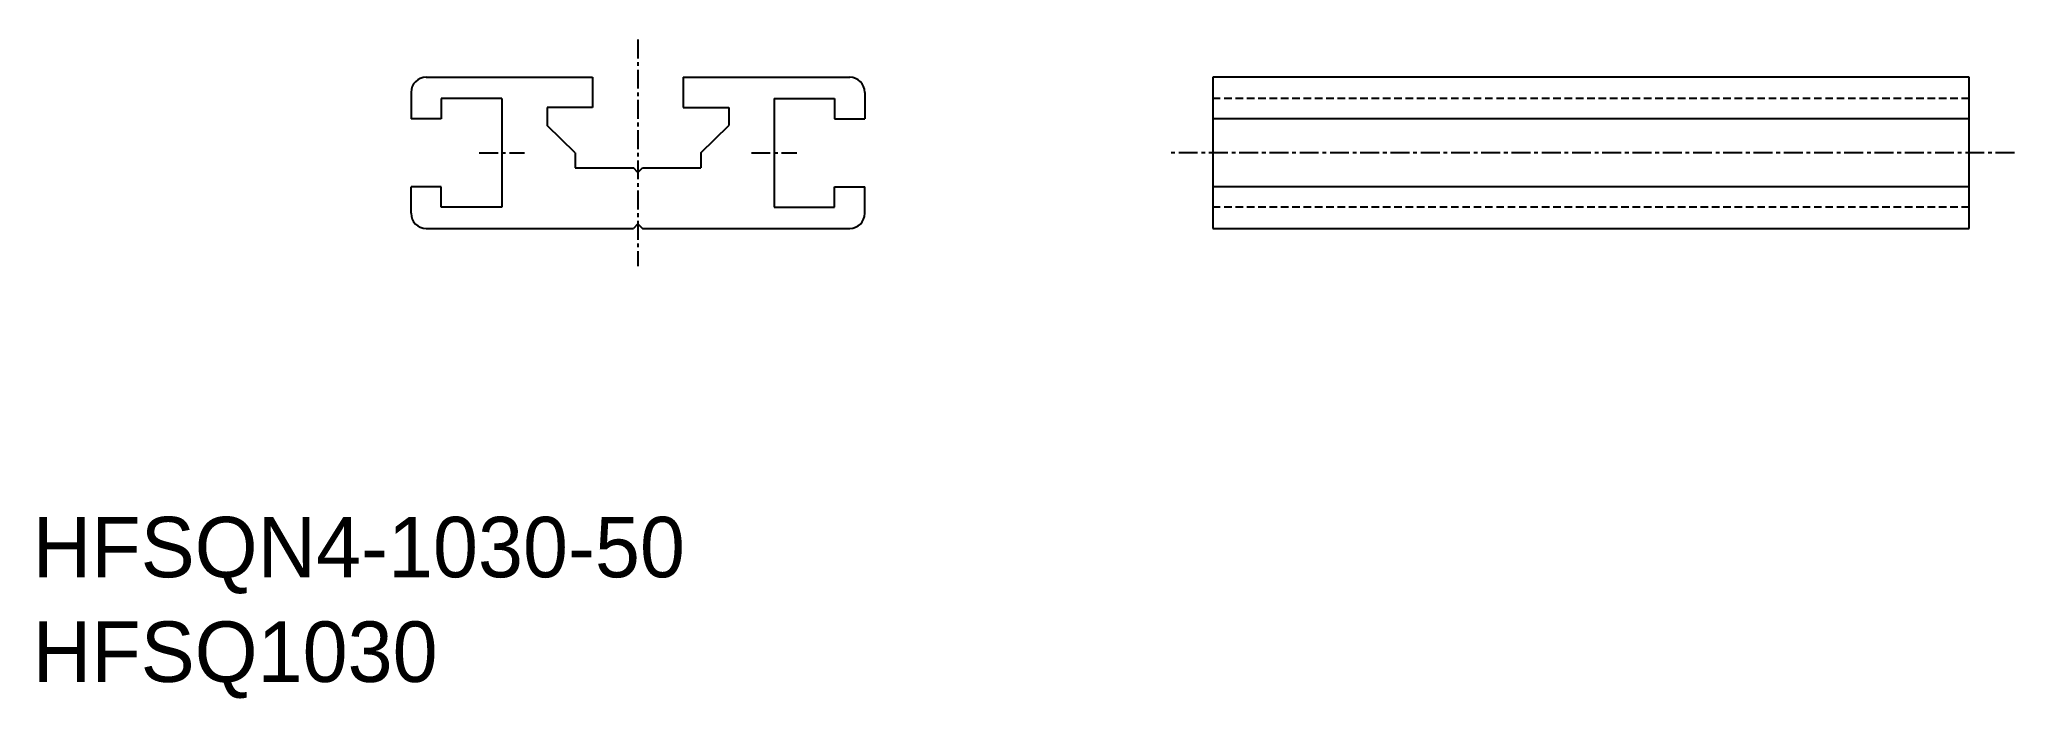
# Model space of a CAD drawing. Extents: x 0 to 131, y -1 to 42.
import ezdxf

# ---------------------------------------------------------------- set-up
doc = ezdxf.new("R2010")
doc.units = 0
doc.linetypes.add('CENTER', pattern=[2, 1.25, -0.25, 0.25, -0.25])
doc.linetypes.add('DASHED', pattern=[0.75, 0.5, -0.25])
doc.layers.get('0').update_dxf_attribs({"linetype": 'CONTINUOUS'})
doc.layers.add('CENTER', color=1, linetype='CENTER')

msp = doc.modelspace()

# ---------------------------------------------------------------- linework, layer by layer
at = {"color": 7, "linetype": 'CONTINUOUS'}
for p, q in [((26, 40), (37, 40)), ((37, 40), (37, 38)), ((43, 40), (54, 40)), ((43, 40), (43, 38)), ((128, 40), (78, 40)), ((78, 40), (78, 30)), ((128, 30), (128, 40)), ((25, 39), (25, 37.25)), ((31, 38.6), (27, 38.6)), ((27, 38.6), (27, 37.25)), ((31, 38.6), (31, 31.4)), ((37, 38), (34, 38)), ((34, 38), (34, 36.8)), ((43, 38), (46, 38)), ((46, 38), (46, 36.8)), ((49, 38.6), (53, 38.6)), ((49, 38.6), (49, 31.4)), ((53, 38.6), (53, 37.25)), ((55, 39), (55, 37.25)), ((27, 37.25), (25, 37.25)), ((35.85, 35), (34, 36.8)), ((44.15, 35), (46, 36.8)), ((53, 37.25), (55, 37.25)), ((128, 37.25), (78, 37.25)), ((35.85, 35), (35.85, 34)), ((35.85, 34), (39.7, 34)), ((40, 33.7), (39.7, 34)), ((40, 33.7), (40.3, 34)), ((40.3, 34), (44.15, 34)), ((44.15, 35), (44.15, 34)), ((27, 32.75), (25, 32.75)), ((25, 31), (25, 32.75)), ((27, 31.4), (27, 32.75)), ((53, 31.4), (53, 32.75)), ((53, 32.75), (55, 32.75)), ((55, 31), (55, 32.75)), ((128, 32.75), (78, 32.75)), ((31, 31.4), (27, 31.4)), ((49, 31.4), (53, 31.4)), ((40, 30.3), (39.7, 30)), ((40, 30.3), (40.3, 30)), ((26, 30), (39.7, 30)), ((40.3, 30), (54, 30)), ((78, 30), (128, 30))]:
    msp.add_line(p, q, dxfattribs=at)
at = {"color": 3, "linetype": 'DASHED'}
for p, q in [((128, 38.6), (78, 38.6)), ((128, 31.4), (78, 31.4))]:
    msp.add_line(p, q, dxfattribs=at)
at = {"color": 7, "linetype": 'CONTINUOUS'}
for centre, start, end in [((26, 39), 90, 180), ((54, 39), 0, 90), ((26, 31), 180, 270), ((54, 31), 270, 0)]:
    msp.add_arc(centre, 1, start, end, dxfattribs=at)
at = {"layer": 'CENTER', "color": 1, "linetype": 'CENTER'}
for p, q in [((40, 42.5), (40, 27.5)), ((29.5, 35), (32.5, 35)), ((47.5, 35), (50.5, 35)), ((131, 35), (75, 35))]:
    msp.add_line(p, q, dxfattribs=at)

# ---------------------------------------------------------------- texts
at = {"color": 7, "linetype": 'CONTINUOUS'}
for s, p in [('HFSQN4-1030-50', (0, 6.92)), ('HFSQ1030', (0, 0))]:
    msp.add_text(s, height=4, dxfattribs=at).set_placement(p)

doc.saveas('drawing.dxf')
